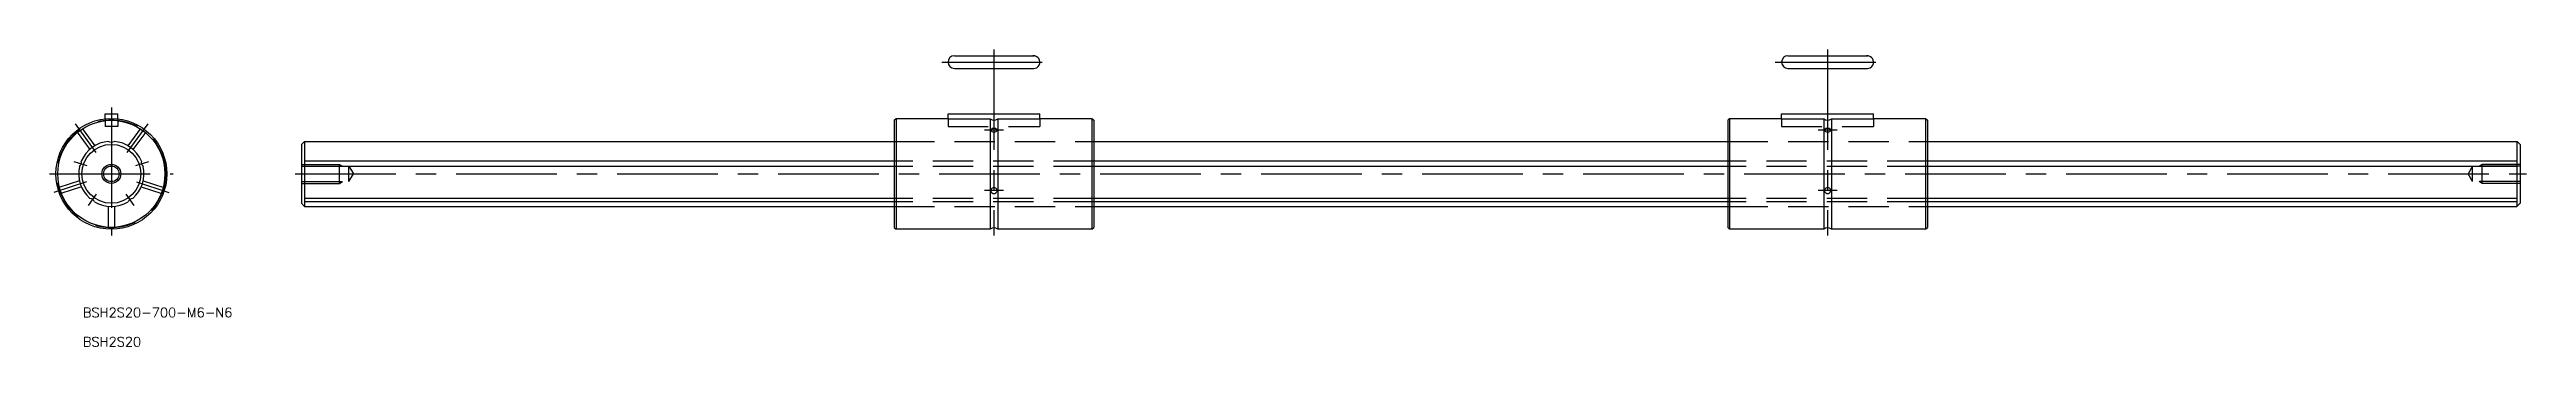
# Model space of a CAD drawing. Extents: x -20 to 762, y -55 to 39.
import ezdxf

# ---------------------------------------------------------------- set-up
doc = ezdxf.new("R2010")
doc.units = 0
doc.linetypes.add('CENTER', pattern=[50.8, 31.75, -6.35, 6.35, -6.35])
doc.linetypes.add('DASHED', pattern=[19.05, 12.7, -6.35])
doc.layers.get('0').update_dxf_attribs({"linetype": 'CONTINUOUS'})
doc.layers.add('CENTER', color=1, linetype='CENTER')
doc.styles.get("Standard").update_dxf_attribs({"font": 'txt.shx', "height": 3, "bigfont": 'bigfont.shx'})

# ---------------------------------------------------------------- blocks, each defined once
blk = doc.blocks.new('*U5')
at = {"color": 7, "linetype": 'CONTINUOUS'}
blk.add_text('BSH2S20-700-M6-N6', height=3, dxfattribs=at).set_placement((-8.98, -45.31))
blk = doc.blocks.new('*U6')
at = {"color": 7, "linetype": 'CONTINUOUS'}
blk.add_text('BSH2S20', height=3, dxfattribs=at).set_placement((-8.98, -54.54))

msp = doc.modelspace()

# ---------------------------------------------------------------- linework, layer by layer
at = {"color": 7, "linetype": 'CONTINUOUS'}
for p, q in [((263.98, 35.29), (263.98, 35.26)), ((265.98, 37.28), (291.17, 37.28)), ((265.98, 33.28), (291.03, 33.28)), ((292.98, 35.29), (292.98, 35.28)), ((526.98, 35.29), (526.98, 35.26)), ((528.98, 37.28), (554.17, 37.28)), ((528.98, 33.28), (554.03, 33.28)), ((555.98, 35.29), (555.98, 35.28)), ((-2, 19), (2, 19)), ((-2, 17.39), (-2, 19)), ((2, 17.39), (2, 19)), ((246.98, 16.9), (247.58, 17.5)), ((246.98, 16.9), (246.98, -16.9)), ((247.58, 17.5), (263.98, 17.5)), ((247.58, 17.5), (247.58, -17.5)), ((263.98, 17.39), (263.98, 19)), ((263.98, 19), (292.98, 19)), ((263.98, 17.39), (277.28, 17.39)), ((277.28, 17.39), (277.28, -17.5)), ((279.68, 17.39), (279.68, -17.5)), ((279.68, 17.39), (292.98, 17.39)), ((292.98, 17.39), (292.98, 19)), ((292.98, 17.5), (309.38, 17.5)), ((309.38, 17.5), (309.98, 16.9)), ((309.38, 17.5), (309.38, -17.5)), ((309.98, 16.9), (309.98, -16.9)), ((509.98, 16.9), (510.58, 17.5)), ((509.98, 16.9), (509.98, -16.9)), ((510.58, 17.5), (526.98, 17.5)), ((510.58, 17.5), (510.58, -17.5)), ((526.98, 19), (555.98, 19)), ((526.98, 17.39), (526.98, 19)), ((526.98, 17.39), (540.28, 17.39)), ((540.28, 17.39), (540.28, -17.5)), ((542.68, 17.39), (542.68, -17.5)), ((542.68, 17.39), (555.98, 17.39)), ((555.98, 17.39), (555.98, 19)), ((555.98, 17.5), (572.38, 17.5)), ((572.38, 17.5), (572.98, 16.9)), ((572.38, 17.5), (572.38, -17.5)), ((572.98, 16.9), (572.98, -16.9)), ((59.98, 9.3), (60.94, 10.26)), ((59.98, 9.3), (59.98, -9.3)), ((60.94, 10.26), (246.98, 10.26)), ((60.98, 10.26), (60.98, -10.3)), ((309.98, 10.26), (509.98, 10.26)), ((572.98, 10.26), (759.02, 10.26)), ((758.98, 10.26), (758.98, -10.3)), ((759.98, 9.3), (759.02, 10.26)), ((759.98, 9.3), (759.98, -9.3)), ((246.98, 4.03), (60.98, 4.03)), ((246.98, 2.37), (60.98, 2.37)), ((509.98, 4.03), (309.98, 4.03)), ((509.98, 2.37), (309.98, 2.37)), ((758.98, 4.03), (572.98, 4.03)), ((758.98, 2.37), (572.98, 2.37)), ((246.98, -7.79), (60.98, -7.79)), ((509.98, -7.79), (309.98, -7.79)), ((758.98, -7.79), (572.98, -7.79)), ((59.98, -9.3), (60.98, -10.3)), ((246.98, -8.82), (60.98, -8.82)), ((60.98, -10.3), (246.98, -10.3)), ((509.98, -8.82), (309.98, -8.82)), ((309.98, -10.3), (509.98, -10.3)), ((758.98, -8.82), (572.98, -8.82)), ((572.98, -10.3), (758.98, -10.3)), ((758.98, -10.3), (759.98, -9.3)), ((246.98, -16.9), (247.58, -17.5)), ((277.28, -17.5), (247.58, -17.5)), ((309.38, -17.5), (279.68, -17.5)), ((309.38, -17.5), (309.98, -16.9)), ((509.98, -16.9), (510.58, -17.5)), ((540.28, -17.5), (510.58, -17.5)), ((572.38, -17.5), (542.68, -17.5)), ((572.38, -17.5), (572.98, -16.9))]:
    msp.add_line(p, q, dxfattribs=at)
at = {"color": 3, "linetype": 'DASHED'}
for p, q in [((-2, 17.39), (-2, 15)), ((2, 17.39), (2, 15)), ((263.98, 17.39), (263.98, 15)), ((292.98, 17.39), (292.98, 15)), ((526.98, 17.39), (526.98, 15)), ((555.98, 17.39), (555.98, 15)), ((-10.83, 13.2), (-6.83, 7.71)), ((-9.21, 14.37), (-5.22, 8.88)), ((2, 15), (-2, 15)), ((9.21, 14.37), (5.22, 8.88)), ((10.83, 13.2), (6.83, 7.71)), ((246.98, 10.26), (309.98, 10.26)), ((263.98, 15), (292.98, 15)), ((509.98, 10.26), (572.98, 10.26)), ((526.98, 15), (555.98, 15)), ((59.98, 3), (71.98, 3)), ((59.98, 2.46), (74.98, 2.46)), ((71.98, -3), (71.98, 3)), ((71.98, 3), (72.92, 2.46)), ((74.98, -2.46), (74.98, 2.46)), ((74.98, 2.46), (76.4, 0)), ((309.98, 4.03), (246.98, 4.03)), ((309.98, 2.37), (246.98, 2.37)), ((572.98, 4.03), (509.98, 4.03)), ((572.98, 2.37), (509.98, 2.37)), ((744.98, 2.46), (743.56, 0)), ((759.98, 2.46), (744.98, 2.46)), ((744.98, -2.46), (744.98, 2.46)), ((747.98, 3), (747.04, 2.46)), ((759.98, 3), (747.98, 3)), ((747.98, -3), (747.98, 3)), ((-10.06, -2.22), (-16.52, -4.31)), ((-9.44, -4.12), (-15.9, -6.22)), ((9.44, -4.12), (15.9, -6.22)), ((10.06, -2.22), (16.52, -4.31)), ((59.98, -2.46), (74.98, -2.46)), ((59.98, -3), (71.98, -3)), ((71.98, -3), (72.92, -2.46)), ((74.98, -2.46), (76.4, 0)), ((309.98, -7.79), (246.98, -7.79)), ((572.98, -7.79), (509.98, -7.79)), ((744.98, -2.46), (743.56, 0)), ((759.98, -2.46), (744.98, -2.46)), ((747.98, -3), (747.04, -2.46)), ((759.98, -3), (747.98, -3)), ((-1, -10.25), (-1, -17.04)), ((1, -10.25), (1, -17.04)), ((309.98, -8.82), (246.98, -8.82)), ((246.98, -10.3), (309.98, -10.3)), ((572.98, -8.82), (509.98, -8.82)), ((509.98, -10.3), (572.98, -10.3))]:
    msp.add_line(p, q, dxfattribs=at)
at = {"color": 7, "linetype": 'CONTINUOUS'}
for radius in [17.5, 16.9, 9.3, 2.46]:
    msp.add_circle((0, 0), radius, dxfattribs=at)
at = {"color": 3, "linetype": 'DASHED'}
msp.add_circle((0, 0), 17.07, dxfattribs=at)
at = {"color": 3, "linetype": 'CONTINUOUS'}
msp.add_circle((0, 0), 3, dxfattribs=at)
at = {"color": 7, "linetype": 'CONTINUOUS'}
for centre, radius, start, end in [((265.98, 35.28), 2, 90, 270), ((290.97, 35.28), 2.01, 268.3797, 95.78883), ((528.98, 35.28), 2, 90, 270), ((553.97, 35.28), 2.01, 268.3797, 95.78883), ((278.48, 18.83), 1.88, 230.32549, 309.67451), ((541.48, 18.83), 1.88, 230.32549, 309.67451), ((0, 0), 10.3, 94.87214, 156.96136), ((0, 11.59), 1.59, 236.56041, 303.43959), ((0, 0), 10.3, 23.03864, 85.12786), ((278.01, 13.74), 0.539, 105.19219, 172.97868), ((278.03, 13.84), 0.552, 183.56362, 243.14794), ((278.48, 14.87), 1.67, 245.28748, 294.71252), ((278.48, 12.65), 1.73, 69.42795, 110.57205), ((278.94, 13.74), 0.539, 7.02132, 74.80781), ((278.93, 13.84), 0.552, 296.85206, 356.43638), ((541.01, 13.74), 0.539, 105.19219, 172.97868), ((541.03, 13.84), 0.552, 183.56362, 243.14794), ((541.48, 14.87), 1.67, 245.28748, 294.71252), ((541.48, 12.65), 1.73, 69.42795, 110.57205), ((541.94, 13.74), 0.539, 7.02132, 74.80781), ((541.93, 13.84), 0.552, 296.85206, 356.43638), ((0, 0), 10.3, 166.70575, 229.12786), ((-11.01, 3.61), 1.59, 308.39351, 15.27359), ((0, 0), 10.3, 310.87214, 13.29425), ((11.01, 3.61), 1.59, 164.72641, 231.60649), ((-6.81, -9.37), 1.59, 20.56041, 87.43959), ((6.81, -9.37), 1.59, 92.56041, 159.43959), ((278.48, -5.35), 1.01, 126.46105, 175.97706), ((278.4, -5.23), 0.921, 182.55633, 238.65608), ((278.48, -5.23), 0.91, 49.32366, 130.67634), ((278.48, -5.32), 0.893, 231.21293, 308.78707), ((278.56, -5.23), 0.921, 301.34392, 357.44367), ((278.47, -5.35), 1.01, 4.02294, 53.53895), ((541.48, -5.35), 1.01, 126.46105, 175.97706), ((541.4, -5.23), 0.921, 182.55633, 238.65608), ((541.48, -5.23), 0.91, 49.32366, 130.67634), ((541.48, -5.32), 0.893, 231.21293, 308.78707), ((541.56, -5.23), 0.921, 301.34392, 357.44367), ((541.47, -5.35), 1.01, 4.02294, 53.53895), ((0, 0), 10.3, 238.87214, 301.12786), ((278.48, -18.96), 1.89, 50.57141, 129.42859), ((541.48, -18.96), 1.89, 50.57141, 129.42859)]:
    msp.add_arc(centre, radius, start, end, dxfattribs=at)
at = {"layer": 'CENTER', "color": 1, "linetype": 'CENTER'}
for p, q in [((278.48, 39.28), (278.48, -19.5)), ((541.48, 39.28), (541.48, -19.5)), ((261.98, 35.28), (294.98, 35.28)), ((524.98, 35.28), (557.98, 35.28)), ((-11.46, 15.78), (-4.88, 6.71)), ((0, 21), (0, -19.5)), ((11.46, 15.78), (4.88, 6.71)), ((281.48, 13.81), (275.48, 13.81)), ((544.48, 13.81), (538.48, 13.81)), ((-19.5, 0), (19.5, 0)), ((-7.6, 2.49), (-11.69, 3.83)), ((11.69, 3.83), (7.6, 2.49)), ((57.98, 0), (761.98, 0)), ((-7.89, -2.56), (-18.14, -5.89)), ((-7.23, -9.95), (-4.7, -6.47)), ((7.23, -9.95), (4.7, -6.47)), ((7.89, -2.56), (18.14, -5.89)), ((281.48, -5.27), (275.48, -5.27)), ((544.48, -5.27), (538.48, -5.27))]:
    msp.add_line(p, q, dxfattribs=at)

# ---------------------------------------------------------------- block references
at = {"color": 7, "linetype": 'CONTINUOUS'}
for name in ['*U5', '*U6']:
    msp.add_blockref(name, (0, 0), dxfattribs=at)

doc.saveas('drawing.dxf')
